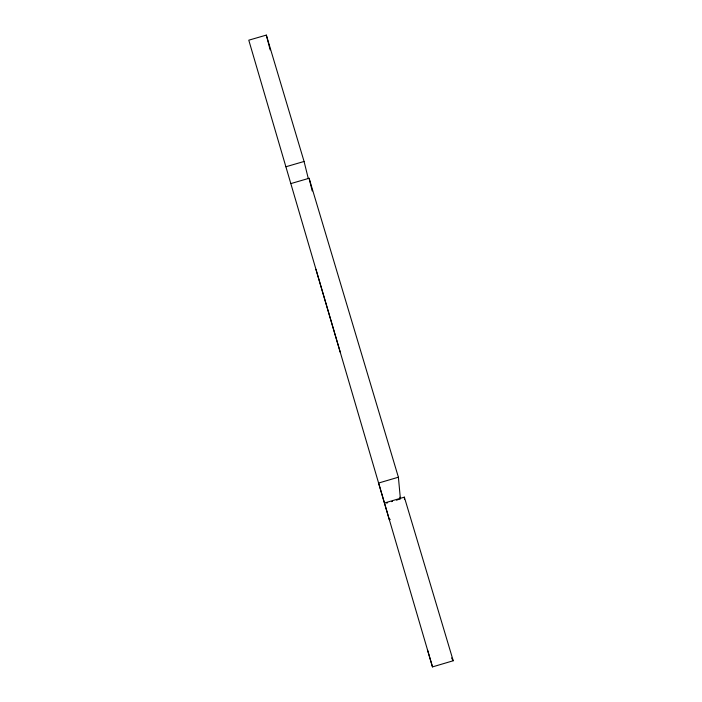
<?xml version="1.0" encoding="UTF-8"?>
<svg xmlns="http://www.w3.org/2000/svg" width="702" height="702" viewBox="0 0 702 702"><rect width="100%" height="100%" fill="white"/><g stroke="black" fill="none" stroke-linecap="round" stroke-linejoin="round"><path stroke-width="1.05" d="M390.286 519.322L389.312 519.673L378.597 483.037L398.394 477.211L309.099 178.273L290.821 183.599M427.421 649.683L432.493 666.9L453.22 660.757L404.352 497.148L384.459 503.018M386.6 503.097L387.583 502.799M391.532 501.64L392.515 501.351M396.463 500.184L397.455 499.894M398.438 499.605L399.42 499.315M285.881 166.769L304.08 161.469L266.33 35.1L248.78 40.181L432.493 666.9M451.553 657.941L453.22 660.757M315.926 269.34L340.251 352.246M399.903 497.235L400.412 499.025L398.394 477.211M266.33 35.1L270.156 49.886M304.08 161.469L308.248 178.387M309.099 178.273L312.206 190.988M404.352 497.148L404.449 499.254"/></g></svg>
